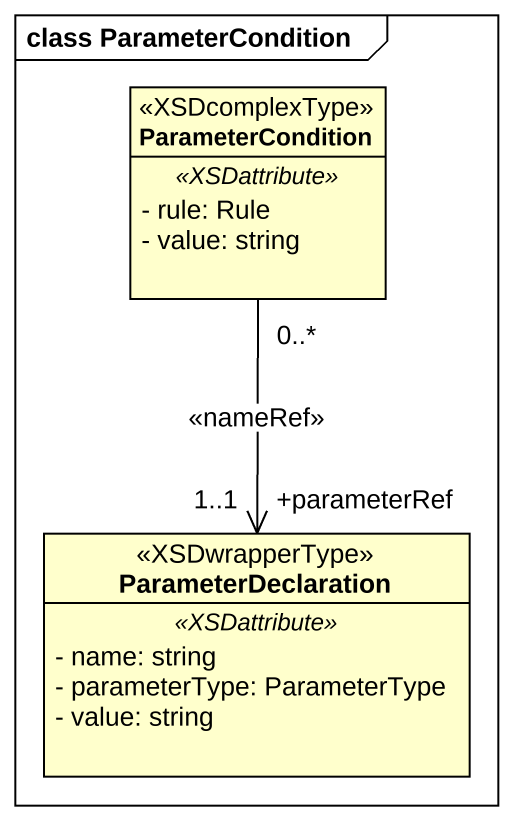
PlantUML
@startuml
mainframe class ParameterCondition
hide circle
hide empty members
skinparam classAttributeIconSize 0
class ParameterCondition <<XSDcomplexType>> {
  .. <<XSDattribute>> ..
  - rule: Rule
  - value: string
}
class ParameterDeclaration <<XSDwrapperType>> {
  .. <<XSDattribute>> ..
  - name: string
  - parameterType: ParameterType
  - value: string
}
ParameterCondition "0..*" --> "+parameterRef\n1..1" ParameterDeclaration : <<nameRef>>
@enduml
